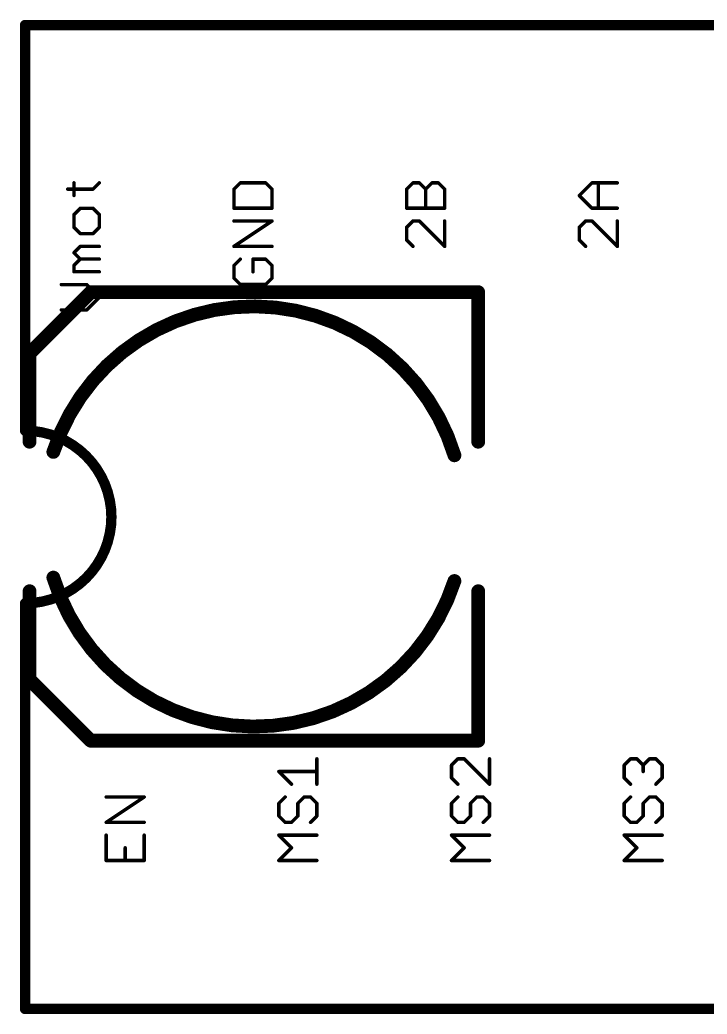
# Model space of a CAD drawing. Extents: x -3 to 102, y 0 to 80.
# Drawn here: x 20.49 to 30.6, y 19.04 to 33.68 of the extents above; entities that cross this region are included whole.
import ezdxf

# ---------------------------------------------------------------- set-up
doc = ezdxf.new("R2010")
doc.units = 0
doc.layers.add('21', color=253, linetype='CONTINUOUS')

msp = doc.modelspace()

# ---------------------------------------------------------------- linework, layer by layer
at = {"layer": '21'}
for points, const_width in [([(20.567, 33.599), (20.567, 27.63)], 0.1524), ([(20.567, 33.599), (40.633, 33.599)], 0.1524), ([(21.1931, 31.1844), (21.566, 31.1844)], 0.0508), ([(21.2864, 31.0912), (21.2864, 31.2776)], 0.0508), ([(21.566, 31.1844), (21.6592, 31.2776)], 0.0508), ([(23.7331, 31.2769), (23.6399, 31.1837)], 0.0508), ([(23.6399, 31.1837), (23.6399, 30.9041)], 0.0508), ([(24.106, 31.2769), (23.7331, 31.2769)], 0.0508), ([(24.1992, 31.1837), (24.106, 31.2769)], 0.0508), ([(24.1992, 30.9041), (24.1992, 31.1837)], 0.0508), ([(26.1799, 31.1837), (26.2731, 31.2769)], 0.0508), ([(26.1799, 30.9041), (26.1799, 31.1837)], 0.0508), ([(26.2731, 31.2769), (26.3664, 31.2769)], 0.0508), ([(26.3664, 31.2769), (26.4596, 31.1837)], 0.0508), ([(26.4596, 31.1837), (26.5528, 31.2769)], 0.0508), ([(26.4596, 30.9041), (26.4596, 31.1837)], 0.0508), ([(26.5528, 31.2769), (26.646, 31.2769)], 0.0508), ([(26.646, 31.2769), (26.7392, 31.1837)], 0.0508), ([(26.7392, 31.1837), (26.7392, 30.9041)], 0.0508), ([(28.7199, 31.0905), (28.9063, 31.2769)], 0.0508), ([(28.9063, 31.2769), (29.2792, 31.2769)], 0.0508), ([(28.9996, 30.9041), (28.9996, 31.2769)], 0.0508), ([(28.9063, 30.9041), (28.7199, 31.0905)], 0.0508), ([(21.3796, 30.9027), (21.2864, 30.8095)], 0.0508), ([(21.566, 30.9027), (21.3796, 30.9027)], 0.0508), ([(21.6592, 30.8095), (21.566, 30.9027)], 0.0508), ([(23.6399, 30.9041), (24.1992, 30.9041)], 0.0508), ([(26.7392, 30.9041), (26.1799, 30.9041)], 0.0508), ([(29.2792, 30.9041), (28.9063, 30.9041)], 0.0508), ([(21.2864, 30.8095), (21.2864, 30.6231)], 0.0508), ([(21.6592, 30.6231), (21.6592, 30.8095)], 0.0508), ([(23.6399, 30.3428), (24.1992, 30.7156)], 0.0508), ([(24.1992, 30.7156), (23.6399, 30.7156)], 0.0508), ([(26.2731, 30.7156), (26.1799, 30.6224)], 0.0508), ([(26.3664, 30.7156), (26.2731, 30.7156)], 0.0508), ([(26.7392, 30.3428), (26.3664, 30.7156)], 0.0508), ([(26.7392, 30.7156), (26.7392, 30.3428)], 0.0508), ([(28.8131, 30.7156), (28.7199, 30.6224)], 0.0508), ([(28.9063, 30.7156), (28.8131, 30.7156)], 0.0508), ([(29.2792, 30.3428), (28.9063, 30.7156)], 0.0508), ([(29.2792, 30.7156), (29.2792, 30.3428)], 0.0508), ([(21.2864, 30.6231), (21.3796, 30.5299)], 0.0508), ([(21.566, 30.5299), (21.6592, 30.6231)], 0.0508), ([(26.1799, 30.6224), (26.1799, 30.436)], 0.0508), ([(28.7199, 30.6224), (28.7199, 30.436)], 0.0508), ([(21.3796, 30.5299), (21.566, 30.5299)], 0.0508), ([(26.1799, 30.436), (26.2731, 30.3428)], 0.0508), ([(28.7199, 30.436), (28.8131, 30.3428)], 0.0508), ([(21.2864, 30.2482), (21.3796, 30.3414)], 0.0508), ([(21.3796, 30.3414), (21.6592, 30.3414)], 0.0508), ([(24.1992, 30.3428), (23.6399, 30.3428)], 0.0508), ([(21.3796, 30.155), (21.2864, 30.2482)], 0.0508), ([(21.2864, 30.0618), (21.3796, 30.155)], 0.0508), ([(21.3796, 30.155), (21.6592, 30.155)], 0.0508), ([(23.7331, 30.1543), (23.6399, 30.0611)], 0.0508), ([(24.106, 30.1543), (23.9196, 30.1543)], 0.0508), ([(23.9196, 30.1543), (23.9196, 29.9679)], 0.0508), ([(24.1992, 30.0611), (24.106, 30.1543)], 0.0508), ([(21.2864, 29.9686), (21.2864, 30.0618)], 0.0508), ([(21.6592, 29.9686), (21.2864, 29.9686)], 0.0508), ([(23.6399, 30.0611), (23.6399, 29.8747)], 0.0508), ([(24.1992, 29.8747), (24.1992, 30.0611)], 0.0508), ([(23.6399, 29.8747), (23.7331, 29.7815)], 0.0508), ([(24.106, 29.7815), (24.1992, 29.8747)], 0.0508), ([(20.633, 28.768), (21.533, 29.668)], 0.2032), ([(21.4728, 29.7801), (21.0999, 29.7801)], 0.0508), ([(21.533, 29.668), (27.233, 29.668)], 0.2032), ([(21.6592, 29.5937), (21.4728, 29.7801)], 0.0508), ([(23.7331, 29.7815), (24.106, 29.7815)], 0.0508), ([(27.233, 29.668), (27.233, 27.468)], 0.2032), ([(21.4728, 29.4073), (21.6592, 29.5937)], 0.0508), ([(21.0999, 29.4073), (21.4728, 29.4073)], 0.0508), ([(20.633, 27.468), (20.633, 28.768)], 0.2032), ([(20.633, 23.968), (20.633, 25.268)], 0.2032), ([(27.233, 25.268), (27.233, 23.068)], 0.2032), ([(20.567, 25.09), (20.567, 19.121)], 0.1524), ([(21.533, 23.068), (20.633, 23.968)], 0.2032), ([(27.233, 23.068), (21.533, 23.068)], 0.2032), ([(24.8596, 22.428), (24.8596, 22.8009)], 0.0508), ([(26.9335, 22.8009), (26.8403, 22.7077)], 0.0508), ([(27.0267, 22.8009), (26.9335, 22.8009)], 0.0508), ([(27.3996, 22.428), (27.0267, 22.8009)], 0.0508), ([(27.3996, 22.8009), (27.3996, 22.428)], 0.0508), ([(29.3803, 22.7077), (29.4735, 22.8009)], 0.0508), ([(29.4735, 22.8009), (29.5668, 22.8009)], 0.0508), ([(29.5668, 22.8009), (29.66, 22.7077)], 0.0508), ([(29.66, 22.7077), (29.7532, 22.8009)], 0.0508), ([(29.7532, 22.8009), (29.8464, 22.8009)], 0.0508), ([(29.8464, 22.8009), (29.9396, 22.7077)], 0.0508), ([(26.8403, 22.7077), (26.8403, 22.5212)], 0.0508), ([(29.3803, 22.5212), (29.3803, 22.7077)], 0.0508), ([(29.66, 22.7077), (29.66, 22.6144)], 0.0508), ([(29.9396, 22.7077), (29.9396, 22.5212)], 0.0508), ([(24.4868, 22.428), (24.3003, 22.6144)], 0.0508), ([(24.3003, 22.6144), (24.8596, 22.6144)], 0.0508), ([(26.8403, 22.5212), (26.9335, 22.428)], 0.0508), ([(29.4735, 22.428), (29.3803, 22.5212)], 0.0508), ([(29.9396, 22.5212), (29.8464, 22.428)], 0.0508), ([(21.7603, 21.8667), (22.3196, 22.2396)], 0.0508), ([(22.3196, 22.2396), (21.7603, 22.2396)], 0.0508), ([(24.3935, 22.2396), (24.3003, 22.1463)], 0.0508), ([(24.58, 22.1463), (24.6732, 22.2396)], 0.0508), ([(24.6732, 22.2396), (24.7664, 22.2396)], 0.0508), ([(24.7664, 22.2396), (24.8596, 22.1463)], 0.0508), ([(26.9335, 22.2396), (26.8403, 22.1463)], 0.0508), ([(27.12, 22.1463), (27.2132, 22.2396)], 0.0508), ([(27.2132, 22.2396), (27.3064, 22.2396)], 0.0508), ([(27.3064, 22.2396), (27.3996, 22.1463)], 0.0508), ([(29.4735, 22.2396), (29.3803, 22.1463)], 0.0508), ([(29.66, 22.1463), (29.7532, 22.2396)], 0.0508), ([(29.7532, 22.2396), (29.8464, 22.2396)], 0.0508), ([(29.8464, 22.2396), (29.9396, 22.1463)], 0.0508), ([(24.3003, 22.1463), (24.3003, 21.9599)], 0.0508), ([(24.58, 21.9599), (24.58, 22.1463)], 0.0508), ([(24.8596, 22.1463), (24.8596, 21.9599)], 0.0508), ([(26.8403, 22.1463), (26.8403, 21.9599)], 0.0508), ([(27.12, 21.9599), (27.12, 22.1463)], 0.0508), ([(27.3996, 22.1463), (27.3996, 21.9599)], 0.0508), ([(29.3803, 22.1463), (29.3803, 21.9599)], 0.0508), ([(29.66, 21.9599), (29.66, 22.1463)], 0.0508), ([(29.9396, 22.1463), (29.9396, 21.9599)], 0.0508), ([(24.3003, 21.9599), (24.3935, 21.8667)], 0.0508), ([(24.4868, 21.8667), (24.58, 21.9599)], 0.0508), ([(24.8596, 21.9599), (24.7664, 21.8667)], 0.0508), ([(26.8403, 21.9599), (26.9335, 21.8667)], 0.0508), ([(27.0267, 21.8667), (27.12, 21.9599)], 0.0508), ([(27.3996, 21.9599), (27.3064, 21.8667)], 0.0508), ([(29.3803, 21.9599), (29.4735, 21.8667)], 0.0508), ([(29.5668, 21.8667), (29.66, 21.9599)], 0.0508), ([(29.9396, 21.9599), (29.8464, 21.8667)], 0.0508), ([(22.3196, 21.8667), (21.7603, 21.8667)], 0.0508), ([(24.3935, 21.8667), (24.4868, 21.8667)], 0.0508), ([(26.9335, 21.8667), (27.0267, 21.8667)], 0.0508), ([(29.4735, 21.8667), (29.5668, 21.8667)], 0.0508), ([(21.7603, 21.6783), (21.7603, 21.3054)], 0.0508), ([(22.3196, 21.3054), (22.3196, 21.6783)], 0.0508), ([(24.4868, 21.4918), (24.3003, 21.6783)], 0.0508), ([(24.3003, 21.6783), (24.8596, 21.6783)], 0.0508), ([(27.0267, 21.4918), (26.8403, 21.6783)], 0.0508), ([(26.8403, 21.6783), (27.3996, 21.6783)], 0.0508), ([(29.5668, 21.4918), (29.3803, 21.6783)], 0.0508), ([(29.3803, 21.6783), (29.9396, 21.6783)], 0.0508), ([(22.04, 21.3054), (22.04, 21.4918)], 0.0508), ([(24.3003, 21.3054), (24.4868, 21.4918)], 0.0508), ([(26.8403, 21.3054), (27.0267, 21.4918)], 0.0508), ([(29.3803, 21.3054), (29.5668, 21.4918)], 0.0508), ([(21.7603, 21.3054), (22.3196, 21.3054)], 0.0508), ([(24.8596, 21.3054), (24.3003, 21.3054)], 0.0508), ([(27.3996, 21.3054), (26.8403, 21.3054)], 0.0508), ([(29.9396, 21.3054), (29.3803, 21.3054)], 0.0508), ([(20.567, 19.121), (40.633, 19.121)], 0.1524)]:
    msp.add_lwpolyline(points, dxfattribs=dict(at, const_width=const_width))
for points, const_width in [([(20.6051, 33.599, 1), (20.5289, 33.599)], 0.0762), ([(20.567, 33.6371, 1), (20.567, 33.5609)], 0.0762), ([(21.1931, 31.1971, 1), (21.1931, 31.1717)], 0.0254), ([(21.2991, 31.2776, 1), (21.2737, 31.2776)], 0.0254), ([(21.557, 31.1934, 1), (21.575, 31.1754)], 0.0254), ([(21.566, 31.1717, 1), (21.566, 31.1971)], 0.0254), ([(21.6682, 31.2686, 1), (21.6502, 31.2866)], 0.0254), ([(23.6526, 31.1837, 1), (23.6272, 31.1837)], 0.0254), ([(23.6309, 31.1927, 1), (23.6489, 31.1747)], 0.0254), ([(23.7331, 31.2896, 1), (23.7331, 31.2642)], 0.0254), ([(23.7421, 31.268, 1), (23.7242, 31.2859)], 0.0254), ([(24.115, 31.2859, 1), (24.097, 31.268)], 0.0254), ([(24.106, 31.2642, 1), (24.106, 31.2896)], 0.0254), ([(24.2119, 31.1837, 1), (24.1865, 31.1837)], 0.0254), ([(24.1902, 31.1747, 1), (24.2082, 31.1927)], 0.0254), ([(26.1926, 31.1837, 1), (26.1672, 31.1837)], 0.0254), ([(26.1709, 31.1927, 1), (26.1889, 31.1747)], 0.0254), ([(26.2731, 31.2896, 1), (26.2731, 31.2642)], 0.0254), ([(26.2821, 31.268, 1), (26.2642, 31.2859)], 0.0254), ([(26.3753, 31.2859, 1), (26.3574, 31.268)], 0.0254), ([(26.3664, 31.2642, 1), (26.3664, 31.2896)], 0.0254), ([(26.4723, 31.1837, 1), (26.4469, 31.1837)], 0.0254), ([(26.4506, 31.1927, 1), (26.4685, 31.1747)], 0.0254), ([(26.4506, 31.1747, 1), (26.4685, 31.1927)], 0.0254), ([(26.5528, 31.2896, 1), (26.5528, 31.2642)], 0.0254), ([(26.5618, 31.268, 1), (26.5438, 31.2859)], 0.0254), ([(26.655, 31.2859, 1), (26.637, 31.268)], 0.0254), ([(26.646, 31.2642, 1), (26.646, 31.2896)], 0.0254), ([(26.7519, 31.1837, 1), (26.7265, 31.1837)], 0.0254), ([(26.7302, 31.1747, 1), (26.7482, 31.1927)], 0.0254), ([(28.9063, 31.2896, 1), (28.9063, 31.2642)], 0.0254), ([(28.9153, 31.268, 1), (28.8974, 31.2859)], 0.0254), ([(29.0123, 31.2769, 1), (28.9869, 31.2769)], 0.0254), ([(29.2792, 31.2642, 1), (29.2792, 31.2896)], 0.0254), ([(21.2737, 31.0912, 1), (21.2991, 31.0912)], 0.0254), ([(28.7289, 31.0995, 1), (28.7109, 31.0815)], 0.0254), ([(28.7109, 31.0995, 1), (28.7289, 31.0815)], 0.0254), ([(21.3796, 30.9154, 1), (21.3796, 30.89)], 0.0254), ([(21.3885, 30.8937, 1), (21.3706, 30.9117)], 0.0254), ([(21.575, 30.9117, 1), (21.557, 30.8937)], 0.0254), ([(21.566, 30.89, 1), (21.566, 30.9154)], 0.0254), ([(23.6399, 30.9168, 1), (23.6399, 30.8914)], 0.0254), ([(23.6272, 30.9041, 1), (23.6526, 30.9041)], 0.0254), ([(24.1865, 30.9041, 1), (24.2119, 30.9041)], 0.0254), ([(24.1992, 30.8914, 1), (24.1992, 30.9168)], 0.0254), ([(26.1799, 30.9168, 1), (26.1799, 30.8914)], 0.0254), ([(26.1672, 30.9041, 1), (26.1926, 30.9041)], 0.0254), ([(26.4469, 30.9041, 1), (26.4723, 30.9041)], 0.0254), ([(26.7265, 30.9041, 1), (26.7519, 30.9041)], 0.0254), ([(26.7392, 30.8914, 1), (26.7392, 30.9168)], 0.0254), ([(28.9063, 30.9168, 1), (28.9063, 30.8914)], 0.0254), ([(28.8974, 30.8951, 1), (28.9153, 30.9131)], 0.0254), ([(28.9869, 30.9041, 1), (29.0123, 30.9041)], 0.0254), ([(29.2792, 30.8914, 1), (29.2792, 30.9168)], 0.0254), ([(21.2991, 30.8095, 1), (21.2737, 30.8095)], 0.0254), ([(21.2774, 30.8185, 1), (21.2953, 30.8005)], 0.0254), ([(21.6719, 30.8095, 1), (21.6465, 30.8095)], 0.0254), ([(21.6502, 30.8005, 1), (21.6682, 30.8185)], 0.0254), ([(23.6399, 30.7283, 1), (23.6399, 30.7029)], 0.0254), ([(24.2062, 30.7051, 1), (24.1922, 30.7262)], 0.0254), ([(24.1992, 30.7029, 1), (24.1992, 30.7283)], 0.0254), ([(26.2731, 30.7283, 1), (26.2731, 30.7029)], 0.0254), ([(26.2821, 30.7066, 1), (26.2642, 30.7246)], 0.0254), ([(26.3753, 30.7246, 1), (26.3574, 30.7066)], 0.0254), ([(26.3664, 30.7029, 1), (26.3664, 30.7283)], 0.0254), ([(26.7519, 30.7156, 1), (26.7265, 30.7156)], 0.0254), ([(28.8131, 30.7283, 1), (28.8131, 30.7029)], 0.0254), ([(28.8221, 30.7066, 1), (28.8042, 30.7246)], 0.0254), ([(28.9153, 30.7246, 1), (28.8974, 30.7066)], 0.0254), ([(28.9063, 30.7029, 1), (28.9063, 30.7283)], 0.0254), ([(29.2919, 30.7156, 1), (29.2665, 30.7156)], 0.0254), ([(21.2953, 30.6321, 1), (21.2774, 30.6141)], 0.0254), ([(21.2737, 30.6231, 1), (21.2991, 30.6231)], 0.0254), ([(21.6465, 30.6231, 1), (21.6719, 30.6231)], 0.0254), ([(21.6682, 30.6141, 1), (21.6502, 30.6321)], 0.0254), ([(26.1926, 30.6224, 1), (26.1672, 30.6224)], 0.0254), ([(26.1709, 30.6314, 1), (26.1889, 30.6134)], 0.0254), ([(28.7326, 30.6224, 1), (28.7072, 30.6224)], 0.0254), ([(28.7109, 30.6314, 1), (28.7289, 30.6134)], 0.0254), ([(21.3796, 30.5426, 1), (21.3796, 30.5172)], 0.0254), ([(21.3706, 30.5209, 1), (21.3885, 30.5389)], 0.0254), ([(21.557, 30.5389, 1), (21.575, 30.5209)], 0.0254), ([(21.566, 30.5172, 1), (21.566, 30.5426)], 0.0254), ([(26.1889, 30.445, 1), (26.1709, 30.427)], 0.0254), ([(26.1672, 30.436, 1), (26.1926, 30.436)], 0.0254), ([(28.7289, 30.445, 1), (28.7109, 30.427)], 0.0254), ([(28.7072, 30.436, 1), (28.7326, 30.436)], 0.0254), ([(21.3796, 30.3541, 1), (21.3796, 30.3287)], 0.0254), ([(21.3885, 30.3324, 1), (21.3706, 30.3504)], 0.0254), ([(21.6592, 30.3287, 1), (21.6592, 30.3541)], 0.0254), ([(23.6399, 30.3555, 1), (23.6399, 30.3301)], 0.0254), ([(23.6329, 30.3533, 1), (23.647, 30.3322)], 0.0254), ([(24.1992, 30.3301, 1), (24.1992, 30.3555)], 0.0254), ([(26.2642, 30.3338, 1), (26.2821, 30.3518)], 0.0254), ([(26.7265, 30.3428, 1), (26.7519, 30.3428)], 0.0254), ([(26.7302, 30.3338, 1), (26.7482, 30.3518)], 0.0254), ([(28.8042, 30.3338, 1), (28.8221, 30.3518)], 0.0254), ([(29.2665, 30.3428, 1), (29.2919, 30.3428)], 0.0254), ([(29.2702, 30.3338, 1), (29.2882, 30.3518)], 0.0254), ([(21.2953, 30.2572, 1), (21.2774, 30.2392)], 0.0254), ([(21.2774, 30.2572, 1), (21.2953, 30.2392)], 0.0254), ([(21.3796, 30.1677, 1), (21.3796, 30.1423)], 0.0254), ([(21.3885, 30.146, 1), (21.3706, 30.164)], 0.0254), ([(21.3706, 30.146, 1), (21.3885, 30.164)], 0.0254), ([(21.6592, 30.1423, 1), (21.6592, 30.1677)], 0.0254), ([(23.7421, 30.1453, 1), (23.7242, 30.1633)], 0.0254), ([(23.9196, 30.167, 1), (23.9196, 30.1416)], 0.0254), ([(23.9323, 30.1543, 1), (23.9069, 30.1543)], 0.0254), ([(24.115, 30.1633, 1), (24.097, 30.1453)], 0.0254), ([(24.106, 30.1416, 1), (24.106, 30.167)], 0.0254), ([(21.2991, 30.0618, 1), (21.2737, 30.0618)], 0.0254), ([(21.2774, 30.0708, 1), (21.2953, 30.0528)], 0.0254), ([(21.2864, 29.9813, 1), (21.2864, 29.9559)], 0.0254), ([(21.6592, 29.9559, 1), (21.6592, 29.9813)], 0.0254), ([(23.6526, 30.0611, 1), (23.6272, 30.0611)], 0.0254), ([(23.6309, 30.0701, 1), (23.6489, 30.0521)], 0.0254), ([(24.2119, 30.0611, 1), (24.1865, 30.0611)], 0.0254), ([(24.1902, 30.0521, 1), (24.2082, 30.0701)], 0.0254), ([(21.2737, 29.9686, 1), (21.2991, 29.9686)], 0.0254), ([(23.6489, 29.8837, 1), (23.6309, 29.8657)], 0.0254), ([(23.6272, 29.8747, 1), (23.6526, 29.8747)], 0.0254), ([(23.9069, 29.9679, 1), (23.9323, 29.9679)], 0.0254), ([(24.1865, 29.8747, 1), (24.2119, 29.8747)], 0.0254), ([(24.2082, 29.8657, 1), (24.1902, 29.8837)], 0.0254), ([(21.0999, 29.7928, 1), (21.0999, 29.7674)], 0.0254), ([(21.533, 29.7188, 1), (21.533, 29.6172)], 0.1016), ([(21.5689, 29.6321, 1), (21.4971, 29.7039)], 0.1016), ([(21.4818, 29.7891, 1), (21.4638, 29.7711)], 0.0254), ([(21.4728, 29.7674, 1), (21.4728, 29.7928)], 0.0254), ([(23.7331, 29.7942, 1), (23.7331, 29.7688)], 0.0254), ([(23.7242, 29.7725, 1), (23.7421, 29.7904)], 0.0254), ([(24.097, 29.7904, 1), (24.115, 29.7725)], 0.0254), ([(24.106, 29.7688, 1), (24.106, 29.7942)], 0.0254), ([(27.2838, 29.668, 1), (27.1822, 29.668)], 0.1016), ([(27.233, 29.6172, 1), (27.233, 29.7188)], 0.1016), ([(26.883, 27.268, 0.7344), (20.983, 27.318)], 0.2032), ([(21.6682, 29.5847, 1), (21.6502, 29.6027)], 0.0254), ([(21.6502, 29.5847, 1), (21.6682, 29.6027)], 0.0254), ([(21.0999, 29.42, 1), (21.0999, 29.3946)], 0.0254), ([(21.4638, 29.4162, 1), (21.4818, 29.3983)], 0.0254), ([(21.4728, 29.3946, 1), (21.4728, 29.42)], 0.0254), ([(20.6838, 28.768, 1), (20.5822, 28.768)], 0.1016), ([(20.5971, 28.8039, 1), (20.6689, 28.7321)], 0.1016), ([(20.567, 25.09, 1), (20.567, 27.63)], 0.1524), ([(20.567, 27.6681, 1), (20.567, 27.5919)], 0.0762), ([(20.5289, 27.63, 1), (20.6051, 27.63)], 0.0762), ([(20.5822, 27.468, 1), (20.6838, 27.468)], 0.1016), ([(27.1822, 27.468, 1), (27.2838, 27.468)], 0.1016), ([(20.9347, 27.3336, 1), (21.0313, 27.3024)], 0.1016), ([(26.8344, 27.2532, 1), (26.9316, 27.2828)], 0.1016), ([(20.983, 25.468, 0.7344), (26.883, 25.418)], 0.2032), ([(21.0316, 25.4828, 1), (20.9344, 25.4532)], 0.1016), ([(26.9313, 25.4024, 1), (26.8347, 25.4336)], 0.1016), ([(20.6838, 25.268, 1), (20.5822, 25.268)], 0.1016), ([(27.2838, 25.268, 1), (27.1822, 25.268)], 0.1016), ([(20.6051, 25.09, 1), (20.5289, 25.09)], 0.0762), ([(20.567, 25.1281, 1), (20.567, 25.0519)], 0.0762), ([(20.6689, 24.0039, 1), (20.5971, 23.9321)], 0.1016), ([(20.5822, 23.968, 1), (20.6838, 23.968)], 0.1016), ([(21.533, 23.1188, 1), (21.533, 23.0172)], 0.1016), ([(21.4971, 23.0321, 1), (21.5689, 23.1039)], 0.1016), ([(27.1822, 23.068, 1), (27.2838, 23.068)], 0.1016), ([(27.233, 23.0172, 1), (27.233, 23.1188)], 0.1016), ([(24.8723, 22.8009, 1), (24.8469, 22.8009)], 0.0254), ([(26.9335, 22.8136, 1), (26.9335, 22.7882)], 0.0254), ([(26.9425, 22.7919, 1), (26.9246, 22.8098)], 0.0254), ([(27.0357, 22.8098, 1), (27.0178, 22.7919)], 0.0254), ([(27.0267, 22.7882, 1), (27.0267, 22.8136)], 0.0254), ([(27.4123, 22.8009, 1), (27.3869, 22.8009)], 0.0254), ([(29.4735, 22.8136, 1), (29.4735, 22.7882)], 0.0254), ([(29.4825, 22.7919, 1), (29.4646, 22.8098)], 0.0254), ([(29.5757, 22.8098, 1), (29.5578, 22.7919)], 0.0254), ([(29.5668, 22.7882, 1), (29.5668, 22.8136)], 0.0254), ([(29.7532, 22.8136, 1), (29.7532, 22.7882)], 0.0254), ([(29.7622, 22.7919, 1), (29.7442, 22.8098)], 0.0254), ([(29.8554, 22.8098, 1), (29.8374, 22.7919)], 0.0254), ([(29.8464, 22.7882, 1), (29.8464, 22.8136)], 0.0254), ([(26.853, 22.7077, 1), (26.8276, 22.7077)], 0.0254), ([(26.8313, 22.7166, 1), (26.8493, 22.6987)], 0.0254), ([(29.393, 22.7077, 1), (29.3676, 22.7077)], 0.0254), ([(29.3713, 22.7166, 1), (29.3893, 22.6987)], 0.0254), ([(29.6727, 22.7077, 1), (29.6473, 22.7077)], 0.0254), ([(29.651, 22.7166, 1), (29.6689, 22.6987)], 0.0254), ([(29.651, 22.6987, 1), (29.6689, 22.7166)], 0.0254), ([(29.9523, 22.7077, 1), (29.9269, 22.7077)], 0.0254), ([(29.9306, 22.6987, 1), (29.9486, 22.7166)], 0.0254), ([(24.3093, 22.6234, 1), (24.2913, 22.6055)], 0.0254), ([(24.3003, 22.6271, 1), (24.3003, 22.6017)], 0.0254), ([(24.8596, 22.6017, 1), (24.8596, 22.6271)], 0.0254), ([(26.8493, 22.5302, 1), (26.8313, 22.5123)], 0.0254), ([(26.8276, 22.5212, 1), (26.853, 22.5212)], 0.0254), ([(29.3893, 22.5302, 1), (29.3713, 22.5123)], 0.0254), ([(29.3676, 22.5212, 1), (29.393, 22.5212)], 0.0254), ([(29.6473, 22.6144, 1), (29.6727, 22.6144)], 0.0254), ([(29.9269, 22.5212, 1), (29.9523, 22.5212)], 0.0254), ([(29.9486, 22.5123, 1), (29.9306, 22.5302)], 0.0254), ([(24.4778, 22.419, 1), (24.4957, 22.437)], 0.0254), ([(24.8469, 22.428, 1), (24.8723, 22.428)], 0.0254), ([(26.9246, 22.419, 1), (26.9425, 22.437)], 0.0254), ([(27.3869, 22.428, 1), (27.4123, 22.428)], 0.0254), ([(27.3906, 22.419, 1), (27.4086, 22.437)], 0.0254), ([(29.4646, 22.419, 1), (29.4825, 22.437)], 0.0254), ([(29.8374, 22.437, 1), (29.8554, 22.419)], 0.0254), ([(21.7603, 22.2523, 1), (21.7603, 22.2269)], 0.0254), ([(22.3266, 22.229, 1), (22.3126, 22.2501)], 0.0254), ([(22.3196, 22.2269, 1), (22.3196, 22.2523)], 0.0254), ([(24.4025, 22.2306, 1), (24.3846, 22.2485)], 0.0254), ([(24.6732, 22.2523, 1), (24.6732, 22.2269)], 0.0254), ([(24.6822, 22.2306, 1), (24.6642, 22.2485)], 0.0254), ([(24.7754, 22.2485, 1), (24.7574, 22.2306)], 0.0254), ([(24.7664, 22.2269, 1), (24.7664, 22.2523)], 0.0254), ([(26.9425, 22.2306, 1), (26.9246, 22.2485)], 0.0254), ([(27.2132, 22.2523, 1), (27.2132, 22.2269)], 0.0254), ([(27.2222, 22.2306, 1), (27.2042, 22.2485)], 0.0254), ([(27.3154, 22.2485, 1), (27.2974, 22.2306)], 0.0254), ([(27.3064, 22.2269, 1), (27.3064, 22.2523)], 0.0254), ([(29.4825, 22.2306, 1), (29.4646, 22.2485)], 0.0254), ([(29.7532, 22.2523, 1), (29.7532, 22.2269)], 0.0254), ([(29.7622, 22.2306, 1), (29.7442, 22.2485)], 0.0254), ([(29.8554, 22.2485, 1), (29.8374, 22.2306)], 0.0254), ([(29.8464, 22.2269, 1), (29.8464, 22.2523)], 0.0254), ([(24.313, 22.1463, 1), (24.2876, 22.1463)], 0.0254), ([(24.2913, 22.1553, 1), (24.3093, 22.1374)], 0.0254), ([(24.5927, 22.1463, 1), (24.5673, 22.1463)], 0.0254), ([(24.571, 22.1553, 1), (24.5889, 22.1374)], 0.0254), ([(24.8723, 22.1463, 1), (24.8469, 22.1463)], 0.0254), ([(24.8506, 22.1374, 1), (24.8686, 22.1553)], 0.0254), ([(26.853, 22.1463, 1), (26.8276, 22.1463)], 0.0254), ([(26.8313, 22.1553, 1), (26.8493, 22.1374)], 0.0254), ([(27.1327, 22.1463, 1), (27.1073, 22.1463)], 0.0254), ([(27.111, 22.1553, 1), (27.1289, 22.1374)], 0.0254), ([(27.4123, 22.1463, 1), (27.3869, 22.1463)], 0.0254), ([(27.3906, 22.1374, 1), (27.4086, 22.1553)], 0.0254), ([(29.393, 22.1463, 1), (29.3676, 22.1463)], 0.0254), ([(29.3713, 22.1553, 1), (29.3893, 22.1374)], 0.0254), ([(29.6727, 22.1463, 1), (29.6473, 22.1463)], 0.0254), ([(29.651, 22.1553, 1), (29.6689, 22.1374)], 0.0254), ([(29.9523, 22.1463, 1), (29.9269, 22.1463)], 0.0254), ([(29.9306, 22.1374, 1), (29.9486, 22.1553)], 0.0254), ([(24.3093, 21.9689, 1), (24.2913, 21.9509)], 0.0254), ([(24.2876, 21.9599, 1), (24.313, 21.9599)], 0.0254), ([(24.5673, 21.9599, 1), (24.5927, 21.9599)], 0.0254), ([(24.5889, 21.9509, 1), (24.571, 21.9689)], 0.0254), ([(24.8469, 21.9599, 1), (24.8723, 21.9599)], 0.0254), ([(24.8686, 21.9509, 1), (24.8506, 21.9689)], 0.0254), ([(26.8493, 21.9689, 1), (26.8313, 21.9509)], 0.0254), ([(26.8276, 21.9599, 1), (26.853, 21.9599)], 0.0254), ([(27.1073, 21.9599, 1), (27.1327, 21.9599)], 0.0254), ([(27.1289, 21.9509, 1), (27.111, 21.9689)], 0.0254), ([(27.3869, 21.9599, 1), (27.4123, 21.9599)], 0.0254), ([(27.4086, 21.9509, 1), (27.3906, 21.9689)], 0.0254), ([(29.3893, 21.9689, 1), (29.3713, 21.9509)], 0.0254), ([(29.3676, 21.9599, 1), (29.393, 21.9599)], 0.0254), ([(29.6473, 21.9599, 1), (29.6727, 21.9599)], 0.0254), ([(29.6689, 21.9509, 1), (29.651, 21.9689)], 0.0254), ([(29.9269, 21.9599, 1), (29.9523, 21.9599)], 0.0254), ([(29.9486, 21.9509, 1), (29.9306, 21.9689)], 0.0254), ([(21.7603, 21.8794, 1), (21.7603, 21.854)], 0.0254), ([(21.7533, 21.8773, 1), (21.7674, 21.8561)], 0.0254), ([(22.3196, 21.854, 1), (22.3196, 21.8794)], 0.0254), ([(24.3935, 21.8794, 1), (24.3935, 21.854)], 0.0254), ([(24.3846, 21.8577, 1), (24.4025, 21.8757)], 0.0254), ([(24.4778, 21.8757, 1), (24.4957, 21.8577)], 0.0254), ([(24.4868, 21.854, 1), (24.4868, 21.8794)], 0.0254), ([(24.7574, 21.8757, 1), (24.7754, 21.8577)], 0.0254), ([(26.9335, 21.8794, 1), (26.9335, 21.854)], 0.0254), ([(26.9246, 21.8577, 1), (26.9425, 21.8757)], 0.0254), ([(27.0178, 21.8757, 1), (27.0357, 21.8577)], 0.0254), ([(27.0267, 21.854, 1), (27.0267, 21.8794)], 0.0254), ([(27.2974, 21.8757, 1), (27.3154, 21.8577)], 0.0254), ([(29.4735, 21.8794, 1), (29.4735, 21.854)], 0.0254), ([(29.4646, 21.8577, 1), (29.4825, 21.8757)], 0.0254), ([(29.5578, 21.8757, 1), (29.5757, 21.8577)], 0.0254), ([(29.5668, 21.854, 1), (29.5668, 21.8794)], 0.0254), ([(29.8374, 21.8757, 1), (29.8554, 21.8577)], 0.0254), ([(21.773, 21.6783, 1), (21.7476, 21.6783)], 0.0254), ([(22.3323, 21.6783, 1), (22.3069, 21.6783)], 0.0254), ([(24.3003, 21.691, 1), (24.3003, 21.6656)], 0.0254), ([(24.3093, 21.6872, 1), (24.2913, 21.6693)], 0.0254), ([(24.8596, 21.6656, 1), (24.8596, 21.691)], 0.0254), ([(26.8403, 21.691, 1), (26.8403, 21.6656)], 0.0254), ([(26.8493, 21.6872, 1), (26.8313, 21.6693)], 0.0254), ([(27.3996, 21.6656, 1), (27.3996, 21.691)], 0.0254), ([(29.3803, 21.691, 1), (29.3803, 21.6656)], 0.0254), ([(29.3893, 21.6872, 1), (29.3713, 21.6693)], 0.0254), ([(29.9396, 21.6656, 1), (29.9396, 21.691)], 0.0254), ([(22.0527, 21.4918, 1), (22.0273, 21.4918)], 0.0254), ([(24.4957, 21.4828, 1), (24.4778, 21.5008)], 0.0254), ([(24.4778, 21.4828, 1), (24.4957, 21.5008)], 0.0254), ([(27.0357, 21.4828, 1), (27.0178, 21.5008)], 0.0254), ([(27.0178, 21.4828, 1), (27.0357, 21.5008)], 0.0254), ([(29.5757, 21.4828, 1), (29.5578, 21.5008)], 0.0254), ([(29.5578, 21.4828, 1), (29.5757, 21.5008)], 0.0254), ([(21.7603, 21.3181, 1), (21.7603, 21.2927)], 0.0254), ([(21.7476, 21.3054, 1), (21.773, 21.3054)], 0.0254), ([(22.0273, 21.3054, 1), (22.0527, 21.3054)], 0.0254), ([(22.3069, 21.3054, 1), (22.3323, 21.3054)], 0.0254), ([(22.3196, 21.2927, 1), (22.3196, 21.3181)], 0.0254), ([(24.3003, 21.3181, 1), (24.3003, 21.2927)], 0.0254), ([(24.2913, 21.3144, 1), (24.3093, 21.2964)], 0.0254), ([(24.8596, 21.2927, 1), (24.8596, 21.3181)], 0.0254), ([(26.8403, 21.3181, 1), (26.8403, 21.2927)], 0.0254), ([(26.8313, 21.3144, 1), (26.8493, 21.2964)], 0.0254), ([(27.3996, 21.2927, 1), (27.3996, 21.3181)], 0.0254), ([(29.3803, 21.3181, 1), (29.3803, 21.2927)], 0.0254), ([(29.3713, 21.3144, 1), (29.3893, 21.2964)], 0.0254), ([(29.9396, 21.2927, 1), (29.9396, 21.3181)], 0.0254), ([(20.567, 19.1591, 1), (20.567, 19.0829)], 0.0762), ([(20.5289, 19.121, 1), (20.6051, 19.121)], 0.0762)]:
    msp.add_lwpolyline(points, format="xyb", dxfattribs=dict(at, const_width=const_width))

doc.saveas('drawing.dxf')
